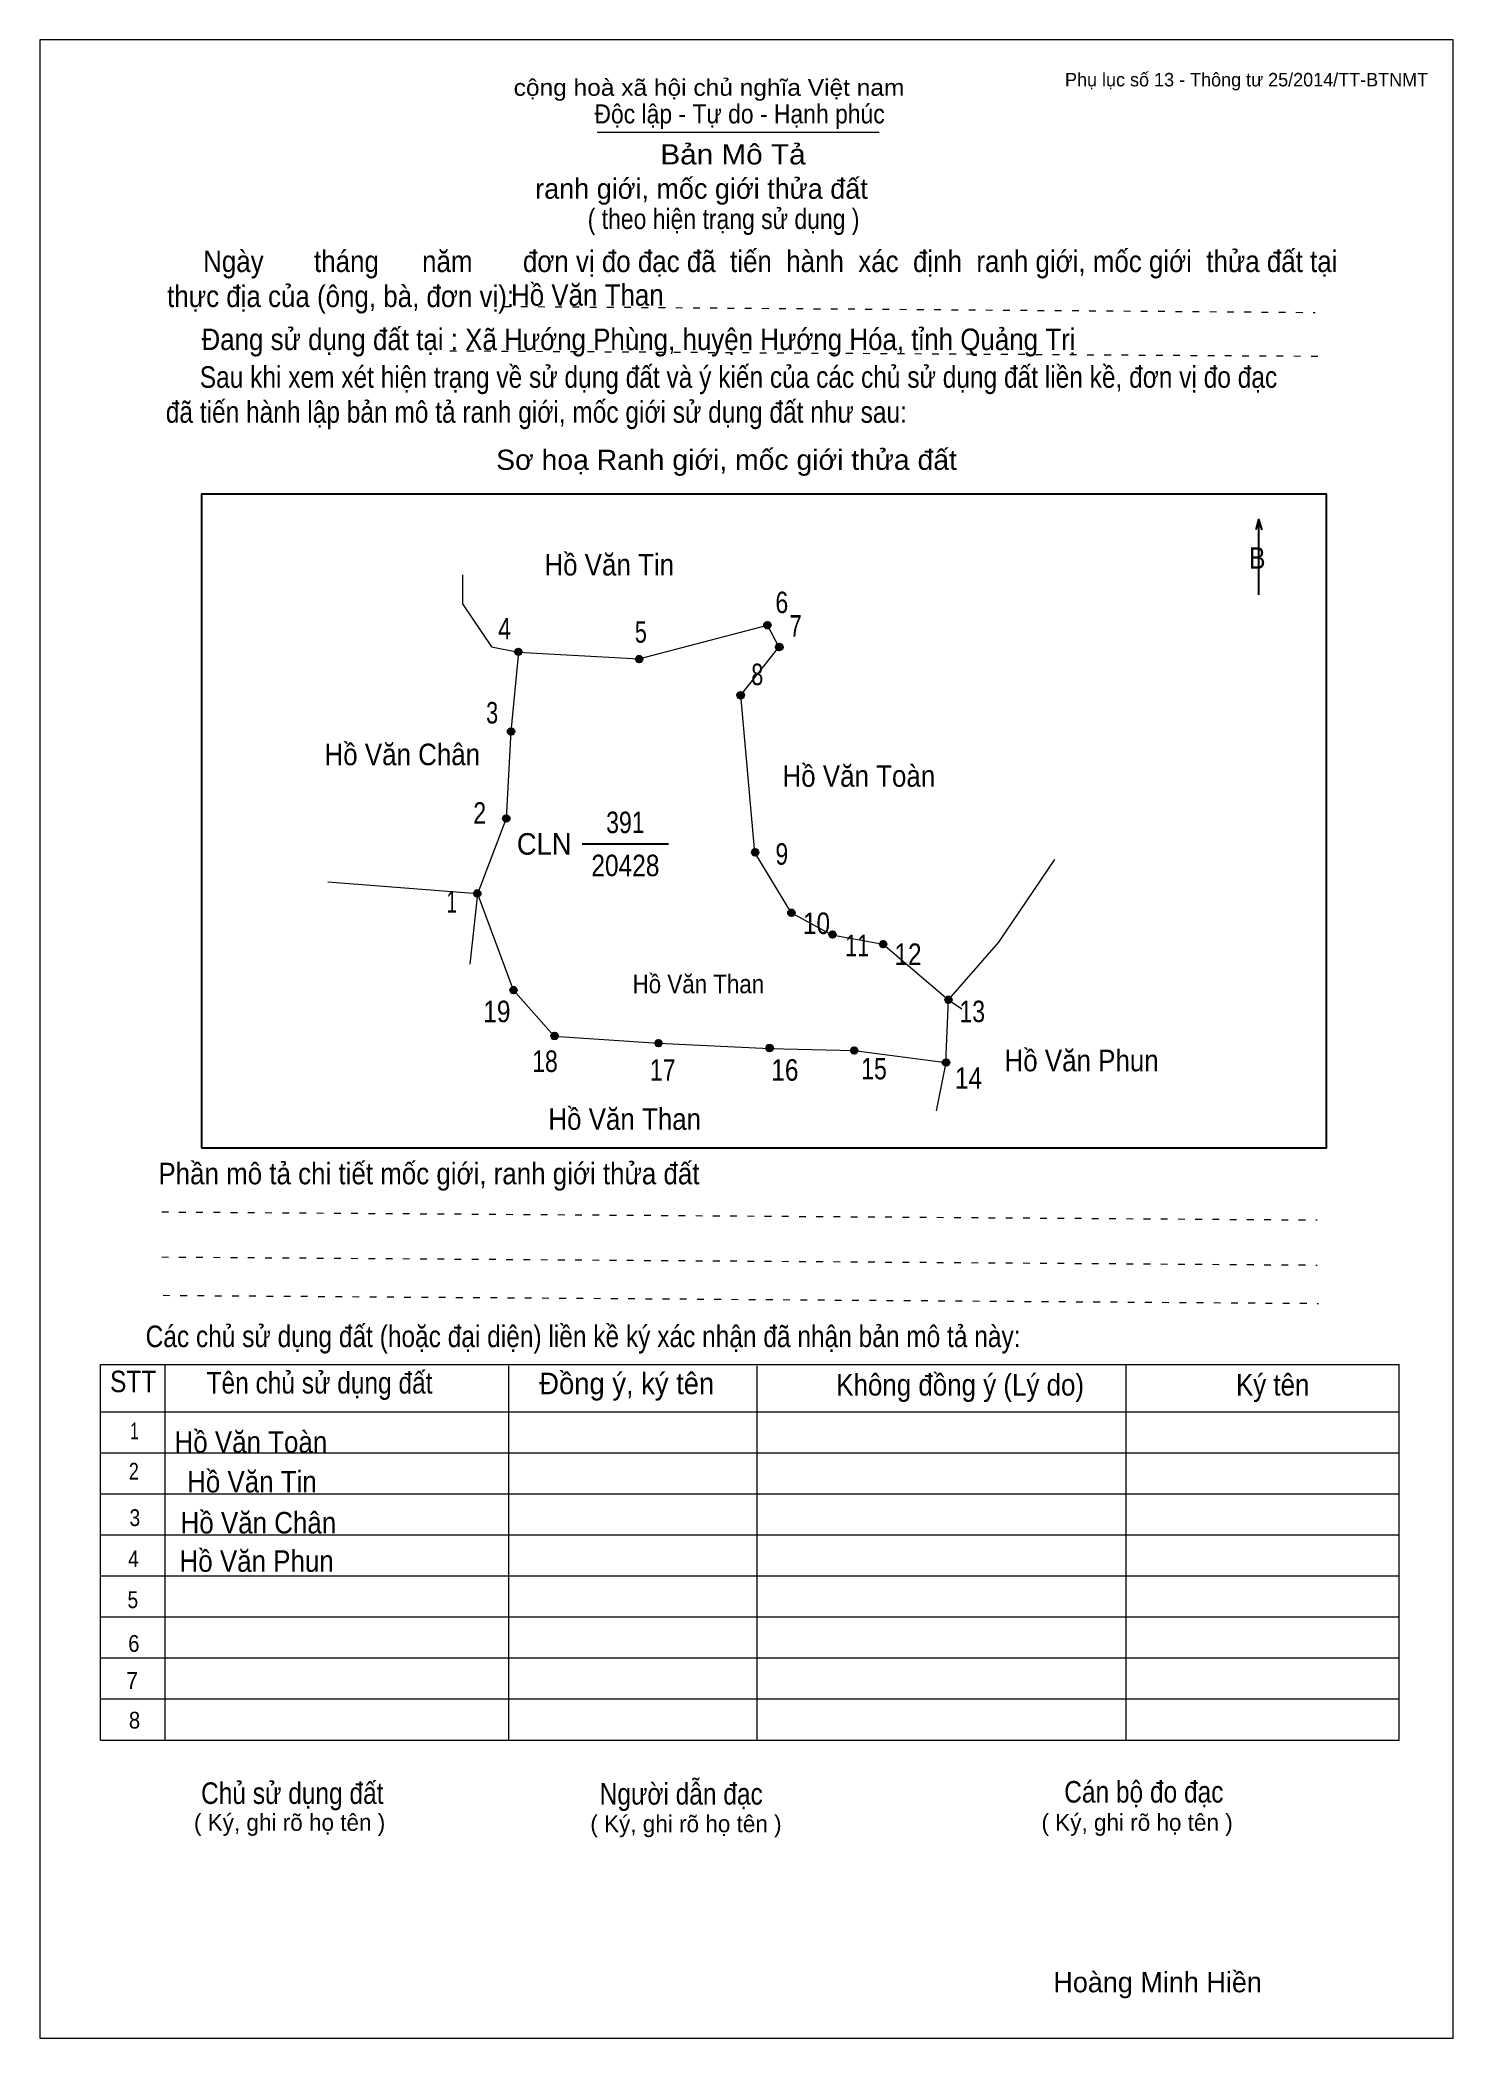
# Model space of a CAD drawing. Header units: centimetres. Extents: x 0 to 21, y 0 to 29.7.
import ezdxf
from ezdxf.enums import TextEntityAlignment as Align

# ---------------------------------------------------------------- set-up
doc = ezdxf.new("R2010")
doc.units = ezdxf.units.CM
doc.header["$LTSCALE"] = 0.13
doc.linetypes.add('DOTTED', pattern=[1.5, 0.3, -1.2])
for name, color, linetype, lineweight in [('1', 7, 'Continuous', 13), ('32', 7, 'Continuous', 25), ('33', 7, 'Continuous', 25), ('61', 7, 'Continuous', 13), ('62', 7, 'Continuous', 13)]:
    doc.layers.add(name, color=color, linetype=linetype, lineweight=lineweight)
for name, color, linetype in [('34', 7, 'Continuous'), ('45', 7, 'Continuous'), ('63', 7, 'Continuous')]:
    doc.layers.add(name, color=color, linetype=linetype)

msp = doc.modelspace()

# ---------------------------------------------------------------- hatches: boundary and pattern name
at = {"layer": '32'}
for points in [[(10.8605, 21.0002, 1), (10.7605, 21.0002, 1)], [(7.1593, 20.6048, 1), (7.0593, 20.6048, 1)], [(8.9548, 20.4971, 1), (8.8548, 20.4971, 1)], [(11.0375, 20.6766, 1), (10.9375, 20.6766, 1)], [(10.463, 19.9584, 1), (10.363, 19.9584, 1)], [(7.0515, 19.4198, 1), (6.9515, 19.4198, 1)], [(6.9797, 18.1271, 1), (6.8797, 18.1271, 1)], [(10.6784, 17.6243, 1), (10.5784, 17.6243, 1)], [(6.5488, 17.0139, 1), (6.4488, 17.0139, 1)], [(11.2171, 16.7266, 1), (11.1171, 16.7266, 1)], [(11.8275, 16.4034, 1), (11.7275, 16.4034, 1)], [(12.5816, 16.2598, 1), (12.4816, 16.2598, 1)], [(7.0875, 15.5775, 1), (6.9875, 15.5775, 1)], [(13.5512, 15.4338, 1), (13.4512, 15.4338, 1)], [(7.6979, 14.8952, 1), (7.5979, 14.8952, 1)], [(9.242, 14.7875, 1), (9.142, 14.7875, 1)], [(10.8939, 14.7156, 1), (10.7939, 14.7156, 1)], [(12.1507, 14.6797, 1), (12.0507, 14.6797, 1)], [(13.5153, 14.5002, 1), (13.4153, 14.5002, 1)]]:
    msp.add_hatch(color=256, dxfattribs=at).paths.add_polyline_path(points)

# ---------------------------------------------------------------- linework, layer by layer
at = {"layer": '1'}
msp.add_lwpolyline([(21, 0), (21, 29.7), (0, 29.7), (0, 0)], close=True, dxfattribs=at)
at = {"layer": '32'}
for centre in [(10.8105, 21.0002), (7.1093, 20.6048), (8.9048, 20.4971), (10.9875, 20.6766), (10.413, 19.9584), (7.0015, 19.4198), (6.9297, 18.1271), (10.6284, 17.6243), (6.4988, 17.0139), (11.1671, 16.7266), (11.7775, 16.4034), (12.5316, 16.2598), (7.0375, 15.5775), (13.5012, 15.4338), (7.6479, 14.8952), (9.192, 14.7875), (10.8439, 14.7156), (12.1007, 14.6797), (13.4653, 14.5002)]:
    msp.add_circle(centre, 0.05, dxfattribs=at)
at = {"layer": '33'}
msp.add_line((8.06, 17.75), (9.34, 17.75), dxfattribs=at)
at = {"layer": '61'}
for p, q in [((10.98, 20.68), (10.81, 21)), ((6.5, 17.01), (4.28, 17.18)), ((6.5, 17.01), (6.39, 15.96)), ((13.46, 14.5), (13.5, 15.43)), ((13.46, 14.5), (13.32, 13.78))]:
    msp.add_line(p, q, dxfattribs=at)
for points in [[(6.28, 21.75), (6.28, 21.32), (6.71, 20.68), (7.11, 20.6)], [(7.11, 20.6), (8.9, 20.5), (10.81, 21)], [(7.11, 20.6), (7, 19.42), (6.93, 18.13), (6.5, 17.01)], [(10.98, 20.68), (10.41, 19.96), (10.62, 17.62), (11.16, 16.73), (11.77, 16.4), (12.53, 16.26), (13.5, 15.43), (13.7, 15.3)], [(13.5, 15.43), (14.25, 16.29), (15.08, 17.52)], [(6.5, 17.01), (7.03, 15.58), (7.64, 14.89), (9.19, 14.79), (10.84, 14.71), (12.1, 14.68), (13.46, 14.5)]]:
    msp.add_lwpolyline(points, dxfattribs=at)
at = {"layer": '62'}
for p, q in [((8.28, 28.33), (12.47, 28.33)), ((0.9, 10.01), (20.2, 10.01)), ((0.9, 4.43), (0.9, 10.01)), ((1.86, 4.43), (1.86, 10.01)), ((6.97, 4.43), (6.97, 9.99)), ((10.66, 4.43), (10.66, 9.99)), ((16.14, 4.43), (16.14, 10.01)), ((20.2, 4.43), (20.2, 10.01)), ((0.9, 9.31), (20.2, 9.31)), ((0.9, 8.7), (20.2, 8.7)), ((0.9, 8.09), (20.2, 8.09)), ((0.9, 7.48), (20.2, 7.48)), ((0.9, 6.87), (20.2, 6.87)), ((0.9, 6.26), (20.2, 6.26)), ((0.9, 5.65), (20.2, 5.65)), ((0.9, 5.04), (20.2, 5.04)), ((0.9, 4.43), (20.2, 4.43))]:
    msp.add_line(p, q, dxfattribs=at)
at = {"layer": '62', "linetype": 'DOTTED'}
for p, q in [((6.89, 25.74), (18.95, 25.65)), ((6.09, 25.08), (19.04, 25)), ((1.81, 12.28), (18.98, 12.16)), ((1.81, 11.61), (18.98, 11.49)), ((1.83, 11.04), (19, 10.92))]:
    msp.add_line(p, q, dxfattribs=at)
at = {"layer": '62', "lineweight": 25}
for p, q in [((18.11, 22.58), (18.11, 21.45)), ((18.11, 22.57), (18.07, 22.42)), ((18.11, 22.57), (18.16, 22.42))]:
    msp.add_line(p, q, dxfattribs=at)
msp.add_lwpolyline([(2.4, 13.23), (19.12, 13.23), (19.12, 22.95), (2.4, 22.95)], close=True, dxfattribs=at)

# ---------------------------------------------------------------- texts
at = {"layer": '32'}
for s, width, p in [('6', 0.8, (11.025, 21.18)), ('4', 0.8, (6.905, 20.79)), ('7', 0.75, (11.23, 20.83)), ('5', 0.75, (8.93, 20.74)), ('8', 0.75, (10.66, 20.11)), ('3', 0.75, (6.72, 19.54)), ('2', 0.8, (6.535, 18.05)), ('9', 0.8, (11.025, 17.44)), ('1', 0.65, (6.12, 16.73)), ('10', 0.85, (11.54, 16.41)), ('11', 0.75, (12.145, 16.08)), ('12', 0.85, (12.9, 15.95)), ('19', 0.85, (6.79, 15.1)), ('13', 0.8, (13.855, 15.1)), ('18', 0.8, (7.505, 14.36)), ('16', 0.85, (11.07, 14.23)), ('15', 0.8, (12.395, 14.25)), ('17', 0.8, (9.255, 14.23)), ('14', 0.85, (13.8, 14.11))]:
    msp.add_text(s, height=0.32, dxfattribs=dict(at, width=width)).set_placement(p, align=Align.CENTER)
at = {"layer": '33'}
for s, width, p in [('Hồ Văn Tin', 0.9, (8.46, 21.74)), ('Hồ Văn Chân', 0.9, (5.385, 18.92)), ('Hồ Văn Toàn', 0.9, (12.17, 18.6)), ('391', 0.8, (8.7, 17.91)), ('20428', 0.85, (8.7, 17.27)), ('Hồ Văn Phun', 0.9, (15.48, 14.37)), ('Hồ Văn Than', 0.9, (8.69, 13.5)), ('Hồ Văn Tin', 0.9, (3.15, 8.11)), ('Hồ Văn Phun', 0.9, (3.22, 6.93))]:
    msp.add_text(s, height=0.32, dxfattribs=dict(at, width=width)).set_placement(p, align=Align.CENTER)
at = {"layer": '33', "width": 0.95}
msp.add_text('CLN', height=0.32, dxfattribs=at).set_placement((7.9, 17.59), align=Align.RIGHT)
at = {"layer": '34', "width": 0.9}
for s, p in [('Hồ Văn Than', (7, 25.75)), ('Hồ Văn Toàn', (2, 8.7)), ('Hồ Văn Chân', (2.09, 7.5))]:
    msp.add_text(s, height=0.32, dxfattribs=at).set_placement(p)
at = {"layer": '45', "width": 0.9}
msp.add_text('Hồ Văn Than', height=0.2757, dxfattribs=at).set_placement((9.785, 15.53), align=Align.CENTER)
at = {"layer": '62'}
for s, height, width, p in [('cộng hoà xã hội chủ nghĩa Việt nam', 0.2474, 1.1, (7.04, 28.87)), ('Độc lập - Tự do - Hạnh phúc', 0.2828, 0.9, (8.24, 28.46)), ('Bản Mô Tả', 0.3, 1.1, (9.22, 27.85)), ('( theo hiện trạng sử dụng )', 0.3, 0.85, (8.14, 26.89)), ('     Ngày       tháng      năm       đơn vị đo đạc đã  tiến  hành  xác  định  ranh giới, mốc giới  thửa đất tại ', 0.32, 0.9, (1.89, 26.25)), ('thực địa của (ông, bà, đơn vị): ', 0.32, 0.9, (1.89, 25.73)), ('Đang sử dụng đất tại : Xã Hướng Phùng, huyện Hướng Hóa, tỉnh Quảng Trị', 0.32, 0.9, (2.4, 25.09)), ('     Sau khi xem xét hiện trạng về sử dụng đất và ý kiến của các chủ sử dụng đất liền kề, đơn vị đo đạc ', 0.32, 0.85, (1.87, 24.53)), ('đã tiến hành lập bản mô tả ranh giới, mốc giới sử dụng đất như sau:', 0.32, 0.85, (1.87, 24.01)), ('Sơ hoạ Ranh giới, mốc giới thửa đất', 0.3, 1.05, (6.78, 23.31)), ('B', 0.32, 0.85, (17.97, 21.84)), ('Phần mô tả chi tiết mốc giới, ranh giới thửa đất ', 0.32, 0.9, (1.76, 12.69)), ('Các chủ sử dụng đất (hoặc đại diện) liền kề ký xác nhận đã nhận bản mô tả này:', 0.32, 0.85, (1.57, 10.27))]:
    msp.add_text(s, height=height, dxfattribs=dict(at, width=width)).set_placement(p)
msp.add_text('ranh giới, mốc giới thửa đất', height=0.3, dxfattribs=at).set_placement((7.36, 27.34))
for s, height, width, p in [('STT', 0.32, 0.85, (1.385, 9.6)), ('Tên chủ sử dụng đất', 0.32, 0.85, (4.155, 9.58)), ('Đồng ý, ký tên', 0.32, 0.95, (8.72, 9.57)), ('Không đồng ý (Lý do)', 0.32, 0.9, (13.675, 9.55)), ('Ký tên', 0.32, 0.9, (18.32, 9.55)), ('1', 0.25, 0.7, (1.405, 8.9)), ('2', 0.25, 0.8, (1.395, 8.3)), ('3', 0.25, 0.85, (1.41, 7.61)), ('4', 0.25, 0.85, (1.39, 7)), ('5', 0.25, 0.85, (1.38, 6.39)), ('6', 0.25, 0.9, (1.395, 5.74)), ('7', 0.25, 0.95, (1.37, 5.19)), ('8', 0.25, 0.9, (1.405, 4.6)), ('Người dẫn đạc', 0.32, 0.85, (9.53, 3.47)), ('Chủ sử dụng đất', 0.32, 0.85, (3.75, 3.48)), ('Cán bộ đo đạc', 0.32, 0.85, (16.405, 3.5))]:
    msp.add_text(s, height=height, dxfattribs=dict(at, width=width)).set_placement(p, align=Align.CENTER)
for p in [(3.71, 3.08), (9.6, 3.06), (16.305, 3.08)]:
    msp.add_text('( Ký, ghi rõ họ tên )', height=0.25, dxfattribs=at).set_placement(p, align=Align.CENTER)
at = {"layer": '63'}
msp.add_text('Phụ lục số 13 - Thông tư 25/2014/TT-BTNMT', height=0.2, dxfattribs=at).set_placement((20.63, 29.01), align=Align.RIGHT)
msp.add_text('Hoàng Minh Hiền', height=0.3, dxfattribs=at).set_placement((16.61, 0.68), align=Align.CENTER)

doc.saveas('drawing.dxf')
